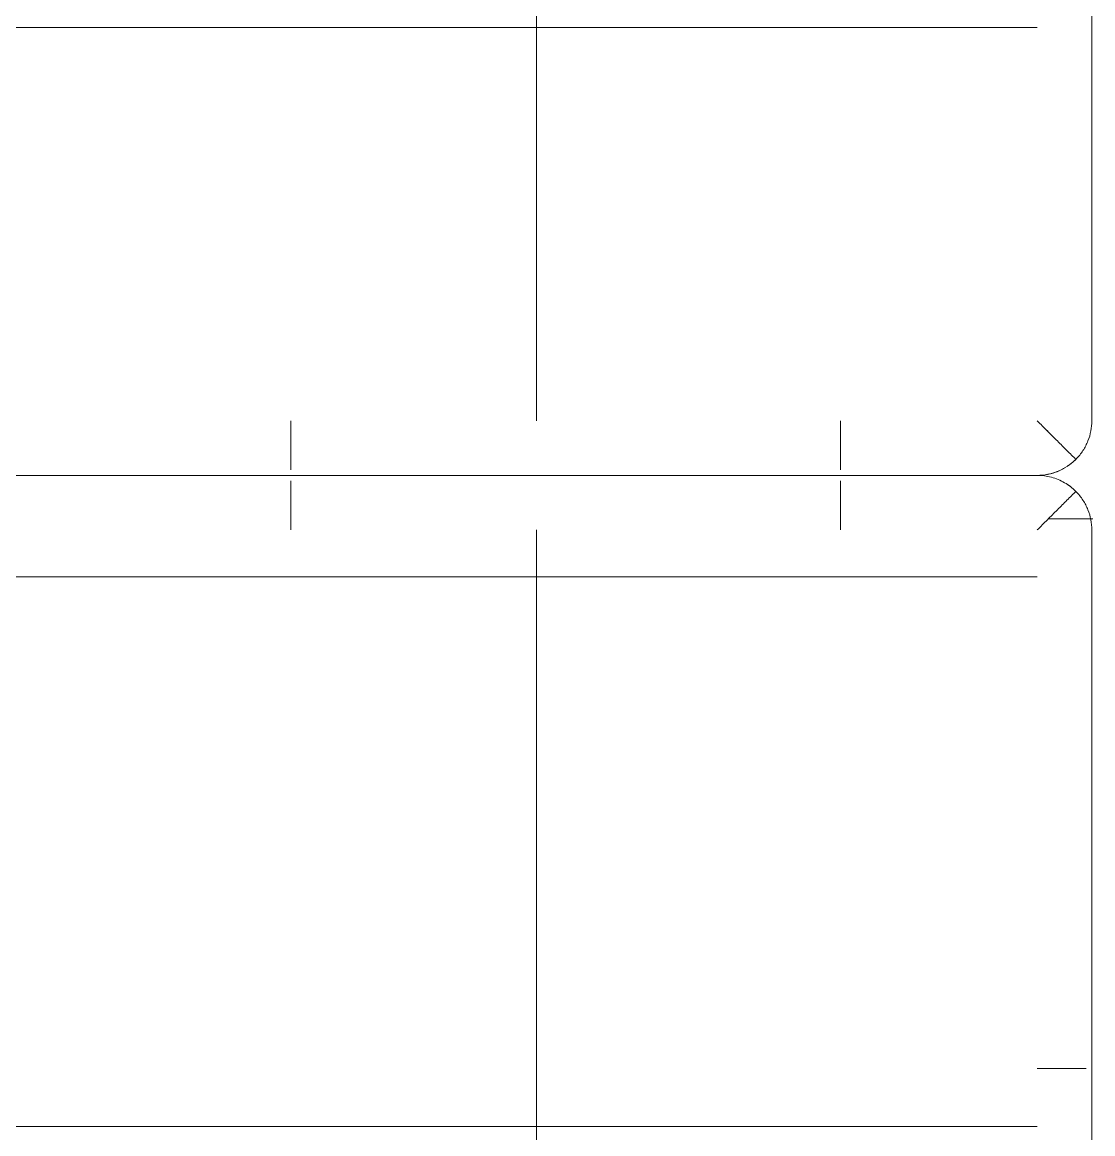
# Model space of a CAD drawing. Header units: inches. Extents: x 11834 to 13024, y -8101 to -6934.
# Drawn here: x 12150.86 to 12165.56, y -7343.05 to -7327.77 of the extents above; entities that cross this region are included whole.
import ezdxf

# ---------------------------------------------------------------- set-up
doc = ezdxf.new("R2010")
doc.units = ezdxf.units.IN
doc.header["$MEASUREMENT"] = 0
doc.layers.add('I-FURN', color=30, linetype='Continuous', lineweight=9)
pattern_1 = [(270, (7274.035, 12150.855), (7.554, 5e-16), []), (0, (7274.035, 12150.855), (0, 7.554), [])]

# ---------------------------------------------------------------- blocks, each defined once
blk = doc.blocks.new('FP_1_20-FIRST FLOOR POWER _ SIGNAL')
at = {"layer": 'I-FURN'}
blk.add_line((0.785, -14.693), (23.586, -14.693), dxfattribs=at)
blk = doc.blocks.new('FP_1_22-FIRST FLOOR POWER _ SIGNAL')
at = {"layer": 'I-FURN'}
for p, q in [((0.035, 5.981), (0.035, -13.943)), ((0.395, 3.865), (0.11, 3.865)), ((0.785, 3.865), (0.395, 3.865)), ((0.395, -3.689), (0.11, -3.689)), ((0.785, -3.689), (0.395, -3.689)), ((0.395, -11.243), (0.11, -11.243)), ((0.785, -11.243), (0.395, -11.243))]:
    blk.add_line(p, q, dxfattribs=at)
blk = doc.blocks.new('FP_1_25-FIRST FLOOR POWER _ SIGNAL')
at = {"layer": 'I-FURN'}
for p, q in [((-8.116, -14.333), (-8.116, -13.943)), ((-0.562, -14.378), (-0.562, -14.103)), ((-8.116, -14.618), (-8.116, -14.333)), ((-0.562, -14.59), (-0.562, -14.378)), ((-0.562, -14.706), (-0.562, -14.59)), ((-23.516, -14.693), (-0.715, -14.693))]:
    blk.add_line(p, q, dxfattribs=at)
blk = doc.blocks.new('FP_1_27-FIRST FLOOR POWER _ SIGNAL')
at = {"layer": 'I-FURN'}
for p, q in [((0.035, -13.943), (0.035, 5.981)), ((-0.325, 3.865), (-0.715, 3.865)), ((-0.04, 3.865), (-0.325, 3.865)), ((-0.325, -3.689), (-0.715, -3.689)), ((-0.04, -3.689), (-0.325, -3.689)), ((-0.325, -11.243), (-0.715, -11.243)), ((-0.177, -11.243), (-0.325, -11.243)), ((-0.04, -11.243), (-0.168, -11.243))]:
    blk.add_line(p, q, dxfattribs=at)
blk = doc.blocks.new('FP_1_43-FIRST FLOOR POWER _ SIGNAL')
at = {"layer": 'I-FURN'}
blk.add_line((0.785, -14.693), (23.586, -14.693), dxfattribs=at)
blk = doc.blocks.new('FP_1_44-FIRST FLOOR POWER _ SIGNAL')
at = {"layer": 'I-FURN'}
for p, q in [((0.035, 5.209), (0.035, -13.943)), ((0.201, 3.865), (0.119, 3.865)), ((0.302, 3.865), (0.213, 3.865)), ((0.395, 3.865), (0.317, 3.865)), ((0.535, 3.865), (0.431, 3.865)), ((0.659, 3.865), (0.551, 3.865)), ((0.785, 3.865), (0.676, 3.865)), ((0.395, -3.689), (0.137, -3.689)), ((0.654, -3.689), (0.399, -3.689)), ((0.785, -3.689), (0.676, -3.689)), ((0.154, -11.243), (0.11, -11.243)), ((0.247, -11.243), (0.168, -11.243)), ((0.366, -11.243), (0.263, -11.243)), ((0.495, -11.243), (0.395, -11.243)), ((0.631, -11.243), (0.513, -11.243)), ((0.768, -11.243), (0.676, -11.243))]:
    blk.add_line(p, q, dxfattribs=at)
blk = doc.blocks.new('FP_1_47-FIRST FLOOR POWER _ SIGNAL')
at = {"layer": 'I-FURN'}
for p, q in [((-8.116, -14.333), (-8.116, -13.943)), ((-0.562, -14.22), (-0.562, -14.103)), ((-8.116, -14.572), (-8.116, -14.352)), ((-0.562, -14.352), (-0.562, -14.221)), ((-0.562, -14.474), (-0.562, -14.378)), ((-0.562, -14.572), (-0.562, -14.475)), ((-0.562, -14.64), (-0.562, -14.59)), ((-0.562, -14.676), (-0.562, -14.641)), ((-23.516, -14.693), (-0.715, -14.693)), ((-0.562, -14.706), (-0.562, -14.676))]:
    blk.add_line(p, q, dxfattribs=at)
blk = doc.blocks.new('FP_1_49-FIRST FLOOR POWER _ SIGNAL')
at = {"layer": 'I-FURN'}
for p, q in [((0.035, -13.943), (0.035, 5.209)), ((-0.605, 3.865), (-0.715, 3.865)), ((-0.481, 3.865), (-0.589, 3.865)), ((-0.361, 3.865), (-0.465, 3.865)), ((-0.246, 3.865), (-0.325, 3.865)), ((-0.143, 3.865), (-0.231, 3.865)), ((-0.046, 3.865), (-0.127, 3.865)), ((-0.605, -3.689), (-0.715, -3.689)), ((-0.329, -3.689), (-0.583, -3.689)), ((-0.054, -3.689), (-0.325, -3.689)), ((-0.605, -11.243), (-0.698, -11.243)), ((-0.442, -11.243), (-0.56, -11.243)), ((-0.325, -11.243), (-0.425, -11.243)), ((-0.193, -11.243), (-0.296, -11.243)), ((-0.076, -11.243), (-0.177, -11.243))]:
    blk.add_line(p, q, dxfattribs=at)
blk = doc.blocks.new('Kimball - Villa - Lounges Privacy Back Without Arms - K602FPB-6991517-FIRST FLOOR POWER _ SIGNAL')
at = {"layer": 'I-FURN'}
h = blk.add_hatch(dxfattribs=at)
h.set_pattern_fill('FP1_2', color=256, style=0, pattern_type=2)
h.set_pattern_definition(pattern_1)
h.paths.add_polyline_path([(-23.516, 4.567), (-23.516, -13.943), (-0.715, -13.943), (-0.715, 4.567), (-23.144, 4.567)], flags=0)
h.paths.add_polyline_path([(-23.391, -13.693), (-23.391, -11.443), (-21.141, -11.443), (-21.141, -13.693), (-23.266, -13.693)], flags=0)
h = blk.add_hatch(dxfattribs=at)
h.set_pattern_fill('FP1_2', color=256, style=0, pattern_type=2)
h.set_pattern_definition(pattern_1)
h.paths.add_polyline_path([(0.785, -13.943), (23.586, -13.943), (23.586, 4.567), (0.785, 4.567), (0.785, -9.098)], flags=0)
h.paths.add_polyline_path([(21.141, -11.498), (21.141, -11.443), (23.391, -11.443), (23.391, -13.693), (21.141, -13.693)], flags=0)
for points, knots in [([(-0.185, -14.474), (-0.223, -14.436), (-0.284, -14.374), (-0.371, -14.287), (-0.46, -14.198), (-0.575, -14.084), (-0.668, -13.99), (-0.715, -13.943)], [0, 0, 0, 0, 0.25, 0.375, 0.5, 0.75, 1, 1, 1, 1]), ([(-0.185, -14.474), (-0.223, -14.436), (-0.284, -14.374), (-0.371, -14.287), (-0.46, -14.198), (-0.575, -14.084), (-0.668, -13.99), (-0.715, -13.943)], [0, 0, 0, 0, 0.25, 0.375, 0.5, 0.75, 1, 1, 1, 1]), ([(-0.715, -13.943), (-0.668, -13.99), (-0.575, -14.084), (-0.46, -14.198), (-0.371, -14.287), (-0.284, -14.374), (-0.223, -14.436), (-0.185, -14.474)], [0, 0, 0, 0, 0.25, 0.5, 0.625, 0.75, 1, 1, 1, 1]), ([(0.785, -13.943), (0.738, -13.99), (0.645, -14.084), (0.53, -14.198), (0.441, -14.287), (0.354, -14.374), (0.294, -14.436), (0.255, -14.474)], [0, 0, 0, 0, 0.25, 0.5, 0.625, 0.75, 1, 1, 1, 1]), ([(0.255, -14.474), (0.294, -14.436), (0.354, -14.374), (0.441, -14.287), (0.53, -14.198), (0.645, -14.084), (0.738, -13.99), (0.785, -13.943)], [0, 0, 0, 0, 0.25, 0.375, 0.5, 0.75, 1, 1, 1, 1]), ([(0.255, -14.474), (0.294, -14.436), (0.354, -14.374), (0.441, -14.287), (0.53, -14.198), (0.645, -14.084), (0.738, -13.99), (0.785, -13.943)], [0, 0, 0, 0, 0.25, 0.375, 0.5, 0.75, 1, 1, 1, 1]), ([(0.645, -14.083), (0.599, -14.13), (0.53, -14.198), (0.441, -14.287), (0.354, -14.374), (0.294, -14.436), (0.255, -14.474)], [0.25, 0.25, 0.25, 0.25, 0.5, 0.625, 0.75, 1, 1, 1, 1]), ([(-0.438, -14.22), (-0.415, -14.243), (-0.371, -14.287), (-0.284, -14.374), (-0.223, -14.436), (-0.185, -14.474)], [0.5, 0.5, 0.5, 0.5, 0.625, 0.75, 1, 1, 1, 1]), ([(-0.715, -14.693), (-0.668, -14.693), (-0.575, -14.685), (-0.46, -14.652), (-0.371, -14.611), (-0.284, -14.561), (-0.223, -14.512), (-0.185, -14.474)], [0, 0, 0, 0, 0.25, 0.5, 0.625, 0.75, 1, 1, 1, 1]), ([(-0.185, -14.474), (-0.223, -14.512), (-0.284, -14.561), (-0.371, -14.611), (-0.46, -14.652), (-0.575, -14.685), (-0.668, -14.693), (-0.715, -14.693)], [0, 0, 0, 0, 0.25, 0.375, 0.5, 0.75, 1, 1, 1, 1]), ([(-0.715, -14.693), (-0.668, -14.693), (-0.575, -14.685), (-0.46, -14.652), (-0.371, -14.611), (-0.284, -14.561), (-0.223, -14.512), (-0.185, -14.474)], [0, 0, 0, 0, 0.25, 0.5, 0.625, 0.75, 1, 1, 1, 1]), ([(-0.185, -14.474), (-0.223, -14.512), (-0.284, -14.561), (-0.371, -14.611), (-0.46, -14.652), (-0.575, -14.685), (-0.668, -14.693), (-0.715, -14.693)], [0, 0, 0, 0, 0.25, 0.375, 0.5, 0.75, 1, 1, 1, 1]), ([(0.255, -14.474), (0.294, -14.512), (0.354, -14.561), (0.441, -14.611), (0.53, -14.652), (0.645, -14.685), (0.738, -14.693), (0.785, -14.693)], [0, 0, 0, 0, 0.25, 0.375, 0.5, 0.75, 1, 1, 1, 1]), ([(0.785, -14.693), (0.738, -14.693), (0.645, -14.685), (0.53, -14.652), (0.441, -14.611), (0.354, -14.561), (0.294, -14.512), (0.255, -14.474)], [0, 0, 0, 0, 0.25, 0.5, 0.625, 0.75, 1, 1, 1, 1]), ([(0.255, -14.474), (0.294, -14.512), (0.354, -14.561), (0.441, -14.611), (0.53, -14.652), (0.645, -14.685), (0.738, -14.693), (0.785, -14.693)], [0, 0, 0, 0, 0.25, 0.375, 0.5, 0.75, 1, 1, 1, 1]), ([(0.785, -14.693), (0.738, -14.693), (0.645, -14.685), (0.53, -14.652), (0.441, -14.611), (0.354, -14.561), (0.294, -14.512), (0.255, -14.474)], [0, 0, 0, 0, 0.25, 0.5, 0.625, 0.75, 1, 1, 1, 1])]:
    blk.add_open_spline(points, degree=3, knots=knots, dxfattribs=at)
for points in [[(-0.715, -13.943), (-0.668, -13.99), (-0.621, -14.037), (-0.575, -14.083)], [(-0.185, -14.474), (-0.138, -14.427), (-0.058, -14.323), (0.018, -14.14), (0.035, -14.009), (0.035, -13.943)], [(0.035, -13.943), (0.035, -14.01), (0.018, -14.139), (-0.058, -14.323), (-0.138, -14.426), (-0.185, -14.474)], [(0.035, -13.943), (0.035, -14.01), (0.018, -14.139), (-0.058, -14.323), (-0.138, -14.426), (-0.185, -14.474)], [(0.035, -13.943), (0.035, -14.009), (0.018, -14.14), (-0.058, -14.323), (-0.138, -14.427), (-0.185, -14.474)], [(0.035, -13.943), (0.035, -13.98), (0.038, -14.017), (0.043, -14.054)], [(0.255, -14.474), (0.22, -14.438), (0.157, -14.363), (0.088, -14.232), (0.045, -14.091), (0.035, -13.993), (0.035, -13.943)], [(0.092, -14.23), (0.073, -14.185), (0.045, -14.091), (0.035, -13.993), (0.035, -13.943)], [(0.255, -14.474), (0.22, -14.439), (0.157, -14.363), (0.088, -14.232), (0.045, -14.091), (0.035, -13.993), (0.035, -13.943)], [(0.043, -14.054), (0.047, -14.076), (0.051, -14.097), (0.056, -14.118)], [(0.785, -13.943), (0.738, -13.99), (0.692, -14.037), (0.645, -14.083)], [(-0.575, -14.083), (-0.529, -14.13), (-0.483, -14.175), (-0.438, -14.22)], [(0.061, -14.137), (0.064, -14.148), (0.066, -14.159), (0.069, -14.169)], [(0.07, -14.169), (0.075, -14.185), (0.08, -14.201), (0.086, -14.216)], [(0.086, -14.216), (0.096, -14.241), (0.107, -14.266), (0.119, -14.29)], [(0.255, -14.474), (0.22, -14.438), (0.157, -14.363), (0.111, -14.276), (0.092, -14.23)], [(0.12, -14.29), (0.125, -14.299), (0.13, -14.309), (0.136, -14.318)], [(0.158, -14.355), (0.186, -14.397), (0.219, -14.437), (0.255, -14.474)]]:
    blk.add_open_spline(points, degree=3, dxfattribs=at)
for name in ['FP_1_27-FIRST FLOOR POWER _ SIGNAL', 'FP_1_22-FIRST FLOOR POWER _ SIGNAL', 'FP_1_49-FIRST FLOOR POWER _ SIGNAL', 'FP_1_44-FIRST FLOOR POWER _ SIGNAL', 'FP_1_25-FIRST FLOOR POWER _ SIGNAL', 'FP_1_47-FIRST FLOOR POWER _ SIGNAL', 'FP_1_20-FIRST FLOOR POWER _ SIGNAL', 'FP_1_43-FIRST FLOOR POWER _ SIGNAL']:
    blk.add_blockref(name, (0, 0), dxfattribs=at)

msp = doc.modelspace()

# ---------------------------------------------------------------- block references
at = {"layer": 'I-FURN', "rotation": 90.00000000000074}
msp.add_blockref('Kimball - Villa - Lounges Privacy Back Without Arms - K602FPB-6991517-FIRST FLOOR POWER _ SIGNAL', (12150.855, -7334.035), dxfattribs=at)

doc.saveas('drawing.dxf')
